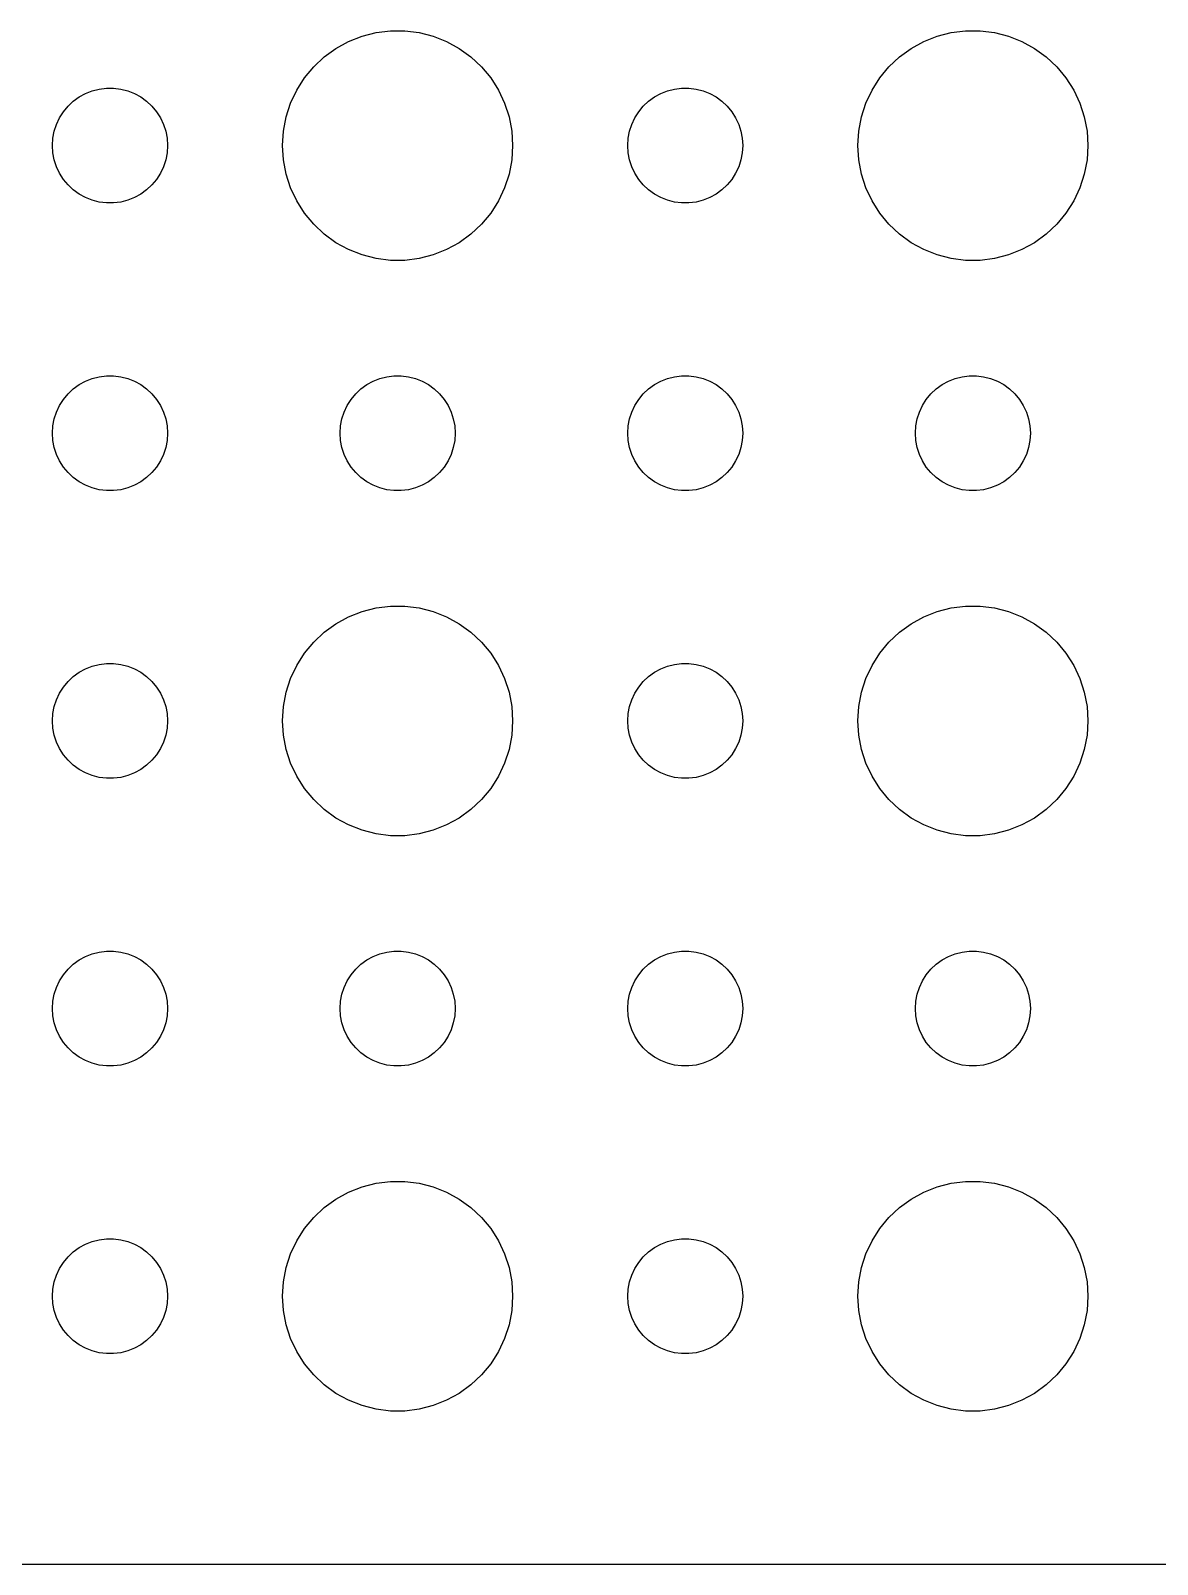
# Model space of a CAD drawing. Header units: metres. Extents: x -60 to 60, y -44 to 44.
# Drawn here: x -32.07 to -2.69, y -44.49 to -4.51 of the extents above; entities that cross this region are included whole.
import ezdxf

# ---------------------------------------------------------------- set-up
doc = ezdxf.new("R2010")
doc.units = ezdxf.units.M

msp = doc.modelspace()

# ---------------------------------------------------------------- linework, layer by layer
for p, q in [((-24.1075, -4.96701), (-23.7773, -4.78551)), ((-23.7773, -4.78551), (-23.427, -4.64682)), ((-23.427, -4.64682), (-23.0621, -4.55313)), ((-23.0621, -4.55313), (-22.6884, -4.50591)), ((-22.6884, -4.50591), (-22.3116, -4.50591)), ((-22.3116, -4.50591), (-21.9379, -4.55313)), ((-21.9379, -4.55313), (-21.5729, -4.64682)), ((-21.5729, -4.64682), (-21.2227, -4.78551)), ((-21.2227, -4.78551), (-20.8925, -4.96701)), ((-9.10747, -4.96701), (-8.77733, -4.78551)), ((-8.77733, -4.78551), (-8.42705, -4.64682)), ((-8.42705, -4.64682), (-8.06213, -4.55313)), ((-8.06213, -4.55313), (-7.68837, -4.50591)), ((-7.68837, -4.50591), (-7.31161, -4.50591)), ((-7.31161, -4.50591), (-6.93785, -4.55313)), ((-6.93785, -4.55313), (-6.57294, -4.64682)), ((-6.57294, -4.64682), (-6.22266, -4.78551)), ((-6.22266, -4.78551), (-5.89252, -4.96701)), ((-24.6869, -5.44635), (-24.4123, -5.18845)), ((-24.4123, -5.18845), (-24.1075, -4.96701)), ((-20.8925, -4.96701), (-20.5877, -5.18845)), ((-20.5877, -5.18845), (-20.3131, -5.44635)), ((-9.6869, -5.44635), (-9.41226, -5.18845)), ((-9.41226, -5.18845), (-9.10747, -4.96701)), ((-5.89252, -4.96701), (-5.58772, -5.18845)), ((-5.58772, -5.18845), (-5.31308, -5.44635)), ((-24.927, -5.73663), (-24.6869, -5.44635)), ((-20.3131, -5.44635), (-20.0729, -5.73663)), ((-9.92705, -5.73663), (-9.6869, -5.44635)), ((-5.31308, -5.44635), (-5.07294, -5.73663)), ((-25.1289, -6.05473), (-24.927, -5.73663)), ((-20.0729, -5.73663), (-19.8711, -6.05473)), ((-10.1289, -6.05473), (-9.92705, -5.73663)), ((-5.07294, -5.73663), (-4.87108, -6.05473)), ((-31.0934, -6.47318), (-30.9561, -6.34422)), ((-30.9561, -6.34422), (-30.8037, -6.23351)), ((-30.8037, -6.23351), (-30.6387, -6.14275)), ((-30.6387, -6.14275), (-30.4635, -6.07341)), ((-30.4635, -6.07341), (-30.2811, -6.02657)), ((-30.2811, -6.02657), (-30.0942, -6.00294)), ((-30.0942, -6.00294), (-29.9058, -6.00294)), ((-29.9058, -6.00294), (-29.7189, -6.02657)), ((-29.7189, -6.02657), (-29.5365, -6.07341)), ((-29.5365, -6.07341), (-29.3613, -6.14275)), ((-29.3613, -6.14275), (-29.1963, -6.23351)), ((-29.1963, -6.23351), (-29.0439, -6.34422)), ((-29.0439, -6.34422), (-28.9065, -6.47318)), ((-25.4057, -6.75392), (-25.2893, -6.39561)), ((-25.2893, -6.39561), (-25.1289, -6.05473)), ((-19.8711, -6.05473), (-19.7107, -6.39561)), ((-19.7107, -6.39561), (-19.5942, -6.75392)), ((-16.0934, -6.47318), (-15.9561, -6.34422)), ((-15.9561, -6.34422), (-15.8037, -6.23351)), ((-15.8037, -6.23351), (-15.6387, -6.14275)), ((-15.6387, -6.14275), (-15.4635, -6.07341)), ((-15.4635, -6.07341), (-15.2811, -6.02657)), ((-15.2811, -6.02657), (-15.0942, -6.00294)), ((-15.0942, -6.00294), (-14.9058, -6.00294)), ((-14.9058, -6.00294), (-14.7189, -6.02657)), ((-14.7189, -6.02657), (-14.5365, -6.07341)), ((-14.5365, -6.07341), (-14.3613, -6.14275)), ((-14.3613, -6.14275), (-14.1963, -6.23351)), ((-14.1963, -6.23351), (-14.0439, -6.34422)), ((-14.0439, -6.34422), (-13.9065, -6.47318)), ((-10.4057, -6.75392), (-10.2893, -6.39561)), ((-10.2893, -6.39561), (-10.1289, -6.05473)), ((-4.87108, -6.05473), (-4.71066, -6.39561)), ((-4.71066, -6.39561), (-4.59424, -6.75392)), ((-31.3947, -6.9478), (-31.3145, -6.77736)), ((-31.3145, -6.77736), (-31.2135, -6.61832)), ((-31.2135, -6.61832), (-31.0934, -6.47318)), ((-28.9065, -6.47318), (-28.7865, -6.61832)), ((-28.7865, -6.61832), (-28.6855, -6.77736)), ((-28.6855, -6.77736), (-28.6053, -6.9478)), ((-25.4763, -7.12399), (-25.4057, -6.75392)), ((-19.5942, -6.75392), (-19.5237, -7.12399)), ((-16.3947, -6.9478), (-16.3145, -6.77736)), ((-16.3145, -6.77736), (-16.2135, -6.61832)), ((-16.2135, -6.61832), (-16.0934, -6.47318)), ((-13.9065, -6.47318), (-13.7865, -6.61832)), ((-13.7865, -6.61832), (-13.6855, -6.77736)), ((-13.6855, -6.77736), (-13.6053, -6.9478)), ((-10.4763, -7.12399), (-10.4057, -6.75392)), ((-4.59424, -6.75392), (-4.52365, -7.12399)), ((-31.4882, -7.312), (-31.4529, -7.12695)), ((-31.4529, -7.12695), (-31.3947, -6.9478)), ((-28.6053, -6.9478), (-28.5471, -7.12695)), ((-28.5471, -7.12695), (-28.5118, -7.312)), ((-25.5, -7.5), (-25.4763, -7.12399)), ((-19.5237, -7.12399), (-19.5, -7.5)), ((-16.4882, -7.312), (-16.4529, -7.12695)), ((-16.4529, -7.12695), (-16.3947, -6.9478)), ((-13.6053, -6.9478), (-13.5471, -7.12695)), ((-13.5471, -7.12695), (-13.5118, -7.312)), ((-10.5, -7.5), (-10.4763, -7.12399)), ((-4.52365, -7.12399), (-4.5, -7.5)), ((-31.5, -7.5), (-31.4882, -7.312)), ((-31.4882, -7.68799), (-31.5, -7.5)), ((-28.5118, -7.312), (-28.5, -7.5)), ((-28.5, -7.5), (-28.5118, -7.68799)), ((-25.4763, -7.87599), (-25.5, -7.5)), ((-19.5, -7.5), (-19.5237, -7.87599)), ((-16.5, -7.5), (-16.4882, -7.312)), ((-16.4882, -7.68799), (-16.5, -7.5)), ((-13.5118, -7.312), (-13.5, -7.5)), ((-13.5, -7.5), (-13.5118, -7.68799)), ((-10.4763, -7.87599), (-10.5, -7.5)), ((-4.5, -7.5), (-4.52365, -7.87599)), ((-31.4529, -7.87303), (-31.4882, -7.68799)), ((-31.3947, -8.05219), (-31.4529, -7.87303)), ((-28.5471, -7.87303), (-28.6053, -8.05219)), ((-28.5118, -7.68799), (-28.5471, -7.87303)), ((-25.4057, -8.24606), (-25.4763, -7.87599)), ((-19.5237, -7.87599), (-19.5942, -8.24606)), ((-16.4529, -7.87303), (-16.4882, -7.68799)), ((-16.3947, -8.05219), (-16.4529, -7.87303)), ((-13.5471, -7.87303), (-13.6053, -8.05219)), ((-13.5118, -7.68799), (-13.5471, -7.87303)), ((-10.4057, -8.24606), (-10.4763, -7.87599)), ((-4.52365, -7.87599), (-4.59424, -8.24606)), ((-31.3145, -8.22263), (-31.3947, -8.05219)), ((-31.2135, -8.38167), (-31.3145, -8.22263)), ((-31.0934, -8.52681), (-31.2135, -8.38167)), ((-28.7865, -8.38167), (-28.9065, -8.52681)), ((-28.6855, -8.22263), (-28.7865, -8.38167)), ((-28.6053, -8.05219), (-28.6855, -8.22263)), ((-25.2893, -8.60437), (-25.4057, -8.24606)), ((-19.5942, -8.24606), (-19.7107, -8.60437)), ((-16.3145, -8.22263), (-16.3947, -8.05219)), ((-16.2135, -8.38167), (-16.3145, -8.22263)), ((-16.0934, -8.52681), (-16.2135, -8.38167)), ((-13.7865, -8.38167), (-13.9065, -8.52681)), ((-13.6855, -8.22263), (-13.7865, -8.38167)), ((-13.6053, -8.05219), (-13.6855, -8.22263)), ((-10.2893, -8.60437), (-10.4057, -8.24606)), ((-4.59424, -8.24606), (-4.71066, -8.60437)), ((-30.9561, -8.65576), (-31.0934, -8.52681)), ((-30.8037, -8.76648), (-30.9561, -8.65576)), ((-30.6387, -8.85724), (-30.8037, -8.76648)), ((-29.1963, -8.76648), (-29.3613, -8.85724)), ((-29.0439, -8.65576), (-29.1963, -8.76648)), ((-28.9065, -8.52681), (-29.0439, -8.65576)), ((-25.1289, -8.94525), (-25.2893, -8.60437)), ((-19.7107, -8.60437), (-19.8711, -8.94525)), ((-15.9561, -8.65576), (-16.0934, -8.52681)), ((-15.8037, -8.76648), (-15.9561, -8.65576)), ((-15.6387, -8.85724), (-15.8037, -8.76648)), ((-14.1963, -8.76648), (-14.3613, -8.85724)), ((-14.0439, -8.65576), (-14.1963, -8.76648)), ((-13.9065, -8.52681), (-14.0439, -8.65576)), ((-10.1289, -8.94525), (-10.2893, -8.60437)), ((-4.71066, -8.60437), (-4.87108, -8.94525)), ((-30.4635, -8.92657), (-30.6387, -8.85724)), ((-30.2811, -8.97342), (-30.4635, -8.92657)), ((-30.0942, -8.99704), (-30.2811, -8.97342)), ((-29.9058, -8.99704), (-30.0942, -8.99704)), ((-29.7189, -8.97342), (-29.9058, -8.99704)), ((-29.5365, -8.92657), (-29.7189, -8.97342)), ((-29.3613, -8.85724), (-29.5365, -8.92657)), ((-24.927, -9.26335), (-25.1289, -8.94525)), ((-19.8711, -8.94525), (-20.0729, -9.26335)), ((-15.4635, -8.92657), (-15.6387, -8.85724)), ((-15.2811, -8.97342), (-15.4635, -8.92657)), ((-15.0942, -8.99704), (-15.2811, -8.97342)), ((-14.9058, -8.99704), (-15.0942, -8.99704)), ((-14.7189, -8.97342), (-14.9058, -8.99704)), ((-14.5365, -8.92657), (-14.7189, -8.97342)), ((-14.3613, -8.85724), (-14.5365, -8.92657)), ((-9.92705, -9.26335), (-10.1289, -8.94525)), ((-4.87108, -8.94525), (-5.07294, -9.26335)), ((-24.6869, -9.55363), (-24.927, -9.26335)), ((-24.4123, -9.81154), (-24.6869, -9.55363)), ((-20.3131, -9.55363), (-20.5877, -9.81154)), ((-20.0729, -9.26335), (-20.3131, -9.55363)), ((-9.6869, -9.55363), (-9.92705, -9.26335)), ((-9.41226, -9.81154), (-9.6869, -9.55363)), ((-5.31308, -9.55363), (-5.58772, -9.81154)), ((-5.07294, -9.26335), (-5.31308, -9.55363)), ((-24.1075, -10.033), (-24.4123, -9.81154)), ((-20.5877, -9.81154), (-20.8925, -10.033)), ((-9.10747, -10.033), (-9.41226, -9.81154)), ((-5.58772, -9.81154), (-5.89252, -10.033)), ((-23.7773, -10.2145), (-24.1075, -10.033)), ((-23.427, -10.3532), (-23.7773, -10.2145)), ((-23.0621, -10.4469), (-23.427, -10.3532)), ((-21.5729, -10.3532), (-21.9379, -10.4469)), ((-21.2227, -10.2145), (-21.5729, -10.3532)), ((-20.8925, -10.033), (-21.2227, -10.2145)), ((-8.77733, -10.2145), (-9.10747, -10.033)), ((-8.42705, -10.3532), (-8.77733, -10.2145)), ((-8.06213, -10.4469), (-8.42705, -10.3532)), ((-6.57294, -10.3532), (-6.93785, -10.4469)), ((-6.22266, -10.2145), (-6.57294, -10.3532)), ((-5.89252, -10.033), (-6.22266, -10.2145)), ((-22.6884, -10.4941), (-23.0621, -10.4469)), ((-22.3116, -10.4941), (-22.6884, -10.4941)), ((-21.9379, -10.4469), (-22.3116, -10.4941)), ((-7.68837, -10.4941), (-8.06213, -10.4469)), ((-7.31161, -10.4941), (-7.68837, -10.4941)), ((-6.93785, -10.4469), (-7.31161, -10.4941)), ((-30.6387, -13.6427), (-30.4635, -13.5734)), ((-30.4635, -13.5734), (-30.2811, -13.5266)), ((-30.2811, -13.5266), (-30.0942, -13.5029)), ((-30.0942, -13.5029), (-29.9058, -13.5029)), ((-29.9058, -13.5029), (-29.7189, -13.5266)), ((-29.7189, -13.5266), (-29.5365, -13.5734)), ((-29.5365, -13.5734), (-29.3613, -13.6427)), ((-23.1387, -13.6427), (-22.9635, -13.5734)), ((-22.9635, -13.5734), (-22.7811, -13.5266)), ((-22.7811, -13.5266), (-22.5942, -13.5029)), ((-22.5942, -13.5029), (-22.4058, -13.5029)), ((-22.4058, -13.5029), (-22.2189, -13.5266)), ((-22.2189, -13.5266), (-22.0365, -13.5734)), ((-22.0365, -13.5734), (-21.8613, -13.6427)), ((-15.6387, -13.6427), (-15.4635, -13.5734)), ((-15.4635, -13.5734), (-15.2811, -13.5266)), ((-15.2811, -13.5266), (-15.0942, -13.5029)), ((-15.0942, -13.5029), (-14.9058, -13.5029)), ((-14.9058, -13.5029), (-14.7189, -13.5266)), ((-14.7189, -13.5266), (-14.5365, -13.5734)), ((-14.5365, -13.5734), (-14.3613, -13.6427)), ((-8.13866, -13.6427), (-7.96352, -13.5734)), ((-7.96352, -13.5734), (-7.78107, -13.5266)), ((-7.78107, -13.5266), (-7.59418, -13.5029)), ((-7.59418, -13.5029), (-7.40581, -13.5029)), ((-7.40581, -13.5029), (-7.21892, -13.5266)), ((-7.21892, -13.5266), (-7.03647, -13.5734)), ((-7.03647, -13.5734), (-6.86133, -13.6427)), ((-31.2135, -14.1183), (-31.0934, -13.9732)), ((-31.0934, -13.9732), (-30.9561, -13.8442)), ((-30.9561, -13.8442), (-30.8037, -13.7335)), ((-30.8037, -13.7335), (-30.6387, -13.6427)), ((-29.3613, -13.6427), (-29.1963, -13.7335)), ((-29.1963, -13.7335), (-29.0439, -13.8442)), ((-29.0439, -13.8442), (-28.9065, -13.9732)), ((-28.9065, -13.9732), (-28.7865, -14.1183)), ((-23.7135, -14.1183), (-23.5934, -13.9732)), ((-23.5934, -13.9732), (-23.4561, -13.8442)), ((-23.4561, -13.8442), (-23.3037, -13.7335)), ((-23.3037, -13.7335), (-23.1387, -13.6427)), ((-21.8613, -13.6427), (-21.6963, -13.7335)), ((-21.6963, -13.7335), (-21.5439, -13.8442)), ((-21.5439, -13.8442), (-21.4065, -13.9732)), ((-21.4065, -13.9732), (-21.2865, -14.1183)), ((-16.2135, -14.1183), (-16.0934, -13.9732)), ((-16.0934, -13.9732), (-15.9561, -13.8442)), ((-15.9561, -13.8442), (-15.8037, -13.7335)), ((-15.8037, -13.7335), (-15.6387, -13.6427)), ((-14.3613, -13.6427), (-14.1963, -13.7335)), ((-14.1963, -13.7335), (-14.0439, -13.8442)), ((-14.0439, -13.8442), (-13.9065, -13.9732)), ((-13.9065, -13.9732), (-13.7865, -14.1183)), ((-8.71352, -14.1183), (-8.59344, -13.9732)), ((-8.59344, -13.9732), (-8.45613, -13.8442)), ((-8.45613, -13.8442), (-8.30373, -13.7335)), ((-8.30373, -13.7335), (-8.13866, -13.6427)), ((-6.86133, -13.6427), (-6.69626, -13.7335)), ((-6.69626, -13.7335), (-6.54385, -13.8442)), ((-6.54385, -13.8442), (-6.40654, -13.9732)), ((-6.40654, -13.9732), (-6.28647, -14.1183)), ((-31.3947, -14.4478), (-31.3145, -14.2774)), ((-31.3145, -14.2774), (-31.2135, -14.1183)), ((-28.7865, -14.1183), (-28.6855, -14.2774)), ((-28.6855, -14.2774), (-28.6053, -14.4478)), ((-23.8947, -14.4478), (-23.8145, -14.2774)), ((-23.8145, -14.2774), (-23.7135, -14.1183)), ((-21.2865, -14.1183), (-21.1855, -14.2774)), ((-21.1855, -14.2774), (-21.1053, -14.4478)), ((-16.3947, -14.4478), (-16.3145, -14.2774)), ((-16.3145, -14.2774), (-16.2135, -14.1183)), ((-13.7865, -14.1183), (-13.6855, -14.2774)), ((-13.6855, -14.2774), (-13.6053, -14.4478)), ((-8.89465, -14.4478), (-8.81445, -14.2774)), ((-8.81445, -14.2774), (-8.71352, -14.1183)), ((-6.28647, -14.1183), (-6.18553, -14.2774)), ((-6.18553, -14.2774), (-6.10533, -14.4478)), ((-31.4882, -14.812), (-31.4529, -14.627)), ((-31.4529, -14.627), (-31.3947, -14.4478)), ((-28.6053, -14.4478), (-28.5471, -14.627)), ((-28.5471, -14.627), (-28.5118, -14.812)), ((-23.9882, -14.812), (-23.9529, -14.627)), ((-23.9529, -14.627), (-23.8947, -14.4478)), ((-21.1053, -14.4478), (-21.0471, -14.627)), ((-21.0471, -14.627), (-21.0118, -14.812)), ((-16.4882, -14.812), (-16.4529, -14.627)), ((-16.4529, -14.627), (-16.3947, -14.4478)), ((-13.6053, -14.4478), (-13.5471, -14.627)), ((-13.5471, -14.627), (-13.5118, -14.812)), ((-8.98816, -14.812), (-8.95287, -14.627)), ((-8.95287, -14.627), (-8.89465, -14.4478)), ((-6.10533, -14.4478), (-6.04712, -14.627)), ((-6.04712, -14.627), (-6.01183, -14.812)), ((-31.5, -15), (-31.4882, -14.812)), ((-31.4882, -15.188), (-31.5, -15)), ((-31.4529, -15.373), (-31.4882, -15.188)), ((-28.5118, -15.188), (-28.5471, -15.373)), ((-28.5118, -14.812), (-28.5, -15)), ((-28.5, -15), (-28.5118, -15.188)), ((-24, -15), (-23.9882, -14.812)), ((-23.9882, -15.188), (-24, -15)), ((-23.9529, -15.373), (-23.9882, -15.188)), ((-21.0118, -15.188), (-21.0471, -15.373)), ((-21.0118, -14.812), (-21, -15)), ((-21, -15), (-21.0118, -15.188)), ((-16.5, -15), (-16.4882, -14.812)), ((-16.4882, -15.188), (-16.5, -15)), ((-16.4529, -15.373), (-16.4882, -15.188)), ((-13.5118, -15.188), (-13.5471, -15.373)), ((-13.5118, -14.812), (-13.5, -15)), ((-13.5, -15), (-13.5118, -15.188)), ((-9, -15), (-8.98816, -14.812)), ((-8.98816, -15.188), (-9, -15)), ((-8.95287, -15.373), (-8.98816, -15.188)), ((-6.01183, -15.188), (-6.04712, -15.373)), ((-6.01183, -14.812), (-6, -15)), ((-6, -15), (-6.01183, -15.188)), ((-31.3947, -15.5522), (-31.4529, -15.373)), ((-31.3145, -15.7226), (-31.3947, -15.5522)), ((-28.6053, -15.5522), (-28.6855, -15.7226)), ((-28.5471, -15.373), (-28.6053, -15.5522)), ((-23.8947, -15.5522), (-23.9529, -15.373)), ((-23.8145, -15.7226), (-23.8947, -15.5522)), ((-21.1053, -15.5522), (-21.1855, -15.7226)), ((-21.0471, -15.373), (-21.1053, -15.5522)), ((-16.3947, -15.5522), (-16.4529, -15.373)), ((-16.3145, -15.7226), (-16.3947, -15.5522)), ((-13.6053, -15.5522), (-13.6855, -15.7226)), ((-13.5471, -15.373), (-13.6053, -15.5522)), ((-8.89465, -15.5522), (-8.95287, -15.373)), ((-8.81445, -15.7226), (-8.89465, -15.5522)), ((-6.10533, -15.5522), (-6.18553, -15.7226)), ((-6.04712, -15.373), (-6.10533, -15.5522)), ((-31.2135, -15.8817), (-31.3145, -15.7226)), ((-31.0934, -16.0268), (-31.2135, -15.8817)), ((-28.7865, -15.8817), (-28.9065, -16.0268)), ((-28.6855, -15.7226), (-28.7865, -15.8817)), ((-23.7135, -15.8817), (-23.8145, -15.7226)), ((-23.5934, -16.0268), (-23.7135, -15.8817)), ((-21.2865, -15.8817), (-21.4065, -16.0268)), ((-21.1855, -15.7226), (-21.2865, -15.8817)), ((-16.2135, -15.8817), (-16.3145, -15.7226)), ((-16.0934, -16.0268), (-16.2135, -15.8817)), ((-13.7865, -15.8817), (-13.9065, -16.0268)), ((-13.6855, -15.7226), (-13.7865, -15.8817)), ((-8.71352, -15.8817), (-8.81445, -15.7226)), ((-8.59344, -16.0268), (-8.71352, -15.8817)), ((-6.28647, -15.8817), (-6.40654, -16.0268)), ((-6.18553, -15.7226), (-6.28647, -15.8817)), ((-30.9561, -16.1558), (-31.0934, -16.0268)), ((-30.8037, -16.2665), (-30.9561, -16.1558)), ((-30.6387, -16.3572), (-30.8037, -16.2665)), ((-30.4635, -16.4266), (-30.6387, -16.3572)), ((-29.3613, -16.3572), (-29.5365, -16.4266)), ((-29.1963, -16.2665), (-29.3613, -16.3572)), ((-29.0439, -16.1558), (-29.1963, -16.2665)), ((-28.9065, -16.0268), (-29.0439, -16.1558)), ((-23.4561, -16.1558), (-23.5934, -16.0268)), ((-23.3037, -16.2665), (-23.4561, -16.1558)), ((-23.1387, -16.3572), (-23.3037, -16.2665)), ((-22.9635, -16.4266), (-23.1387, -16.3572)), ((-21.8613, -16.3572), (-22.0365, -16.4266)), ((-21.6963, -16.2665), (-21.8613, -16.3572)), ((-21.5439, -16.1558), (-21.6963, -16.2665)), ((-21.4065, -16.0268), (-21.5439, -16.1558)), ((-15.9561, -16.1558), (-16.0934, -16.0268)), ((-15.8037, -16.2665), (-15.9561, -16.1558)), ((-15.6387, -16.3572), (-15.8037, -16.2665)), ((-15.4635, -16.4266), (-15.6387, -16.3572)), ((-14.3613, -16.3572), (-14.5365, -16.4266)), ((-14.1963, -16.2665), (-14.3613, -16.3572)), ((-14.0439, -16.1558), (-14.1963, -16.2665)), ((-13.9065, -16.0268), (-14.0439, -16.1558)), ((-8.45613, -16.1558), (-8.59344, -16.0268)), ((-8.30373, -16.2665), (-8.45613, -16.1558)), ((-8.13866, -16.3572), (-8.30373, -16.2665)), ((-7.96352, -16.4266), (-8.13866, -16.3572)), ((-6.86133, -16.3572), (-7.03647, -16.4266)), ((-6.69626, -16.2665), (-6.86133, -16.3572)), ((-6.54385, -16.1558), (-6.69626, -16.2665)), ((-6.40654, -16.0268), (-6.54385, -16.1558)), ((-30.2811, -16.4734), (-30.4635, -16.4266)), ((-30.0942, -16.497), (-30.2811, -16.4734)), ((-29.9058, -16.497), (-30.0942, -16.497)), ((-29.7189, -16.4734), (-29.9058, -16.497)), ((-29.5365, -16.4266), (-29.7189, -16.4734)), ((-22.7811, -16.4734), (-22.9635, -16.4266)), ((-22.5942, -16.497), (-22.7811, -16.4734)), ((-22.4058, -16.497), (-22.5942, -16.497)), ((-22.2189, -16.4734), (-22.4058, -16.497)), ((-22.0365, -16.4266), (-22.2189, -16.4734)), ((-15.2811, -16.4734), (-15.4635, -16.4266)), ((-15.0942, -16.497), (-15.2811, -16.4734)), ((-14.9058, -16.497), (-15.0942, -16.497)), ((-14.7189, -16.4734), (-14.9058, -16.497)), ((-14.5365, -16.4266), (-14.7189, -16.4734)), ((-7.78107, -16.4734), (-7.96352, -16.4266)), ((-7.59418, -16.497), (-7.78107, -16.4734)), ((-7.40581, -16.497), (-7.59418, -16.497)), ((-7.21892, -16.4734), (-7.40581, -16.497)), ((-7.03647, -16.4266), (-7.21892, -16.4734)), ((-23.427, -19.6468), (-23.0621, -19.5531)), ((-23.0621, -19.5531), (-22.6884, -19.5059)), ((-22.6884, -19.5059), (-22.3116, -19.5059)), ((-22.3116, -19.5059), (-21.9379, -19.5531)), ((-21.9379, -19.5531), (-21.5729, -19.6468)), ((-8.42705, -19.6468), (-8.06213, -19.5531)), ((-8.06213, -19.5531), (-7.68837, -19.5059)), ((-7.68837, -19.5059), (-7.31161, -19.5059)), ((-7.31161, -19.5059), (-6.93785, -19.5531)), ((-6.93785, -19.5531), (-6.57294, -19.6468)), ((-24.4123, -20.1884), (-24.1075, -19.967)), ((-24.1075, -19.967), (-23.7773, -19.7855)), ((-23.7773, -19.7855), (-23.427, -19.6468)), ((-21.5729, -19.6468), (-21.2227, -19.7855)), ((-21.2227, -19.7855), (-20.8925, -19.967)), ((-20.8925, -19.967), (-20.5877, -20.1884)), ((-9.41226, -20.1884), (-9.10747, -19.967)), ((-9.10747, -19.967), (-8.77733, -19.7855)), ((-8.77733, -19.7855), (-8.42705, -19.6468)), ((-6.57294, -19.6468), (-6.22266, -19.7855)), ((-6.22266, -19.7855), (-5.89252, -19.967)), ((-5.89252, -19.967), (-5.58772, -20.1884)), ((-24.6869, -20.4464), (-24.4123, -20.1884)), ((-20.5877, -20.1884), (-20.3131, -20.4464)), ((-9.6869, -20.4464), (-9.41226, -20.1884)), ((-5.58772, -20.1884), (-5.31308, -20.4464)), ((-25.1289, -21.0547), (-24.927, -20.7366)), ((-24.927, -20.7366), (-24.6869, -20.4464)), ((-20.3131, -20.4464), (-20.0729, -20.7366)), ((-20.0729, -20.7366), (-19.8711, -21.0547)), ((-10.1289, -21.0547), (-9.92705, -20.7366)), ((-9.92705, -20.7366), (-9.6869, -20.4464)), ((-5.31308, -20.4464), (-5.07294, -20.7366)), ((-5.07294, -20.7366), (-4.87108, -21.0547)), ((-30.8037, -21.2335), (-30.6387, -21.1427)), ((-30.6387, -21.1427), (-30.4635, -21.0734)), ((-30.4635, -21.0734), (-30.2811, -21.0266)), ((-30.2811, -21.0266), (-30.0942, -21.003)), ((-30.0942, -21.003), (-29.9058, -21.003)), ((-29.9058, -21.003), (-29.7189, -21.0266)), ((-29.7189, -21.0266), (-29.5365, -21.0734)), ((-29.5365, -21.0734), (-29.3613, -21.1427)), ((-29.3613, -21.1427), (-29.1963, -21.2335)), ((-25.2893, -21.3956), (-25.1289, -21.0547)), ((-19.8711, -21.0547), (-19.7107, -21.3956)), ((-15.8037, -21.2335), (-15.6387, -21.1427)), ((-15.6387, -21.1427), (-15.4635, -21.0734)), ((-15.4635, -21.0734), (-15.2811, -21.0266)), ((-15.2811, -21.0266), (-15.0942, -21.003)), ((-15.0942, -21.003), (-14.9058, -21.003)), ((-14.9058, -21.003), (-14.7189, -21.0266)), ((-14.7189, -21.0266), (-14.5365, -21.0734)), ((-14.5365, -21.0734), (-14.3613, -21.1427)), ((-14.3613, -21.1427), (-14.1963, -21.2335)), ((-10.2893, -21.3956), (-10.1289, -21.0547)), ((-4.87108, -21.0547), (-4.71066, -21.3956)), ((-31.2135, -21.6183), (-31.0934, -21.4732)), ((-31.0934, -21.4732), (-30.9561, -21.3442)), ((-30.9561, -21.3442), (-30.8037, -21.2335)), ((-29.1963, -21.2335), (-29.0439, -21.3442)), ((-29.0439, -21.3442), (-28.9065, -21.4732)), ((-28.9065, -21.4732), (-28.7865, -21.6183)), ((-25.4057, -21.7539), (-25.2893, -21.3956)), ((-19.7107, -21.3956), (-19.5942, -21.7539)), ((-16.2135, -21.6183), (-16.0934, -21.4732)), ((-16.0934, -21.4732), (-15.9561, -21.3442)), ((-15.9561, -21.3442), (-15.8037, -21.2335)), ((-14.1963, -21.2335), (-14.0439, -21.3442)), ((-14.0439, -21.3442), (-13.9065, -21.4732)), ((-13.9065, -21.4732), (-13.7865, -21.6183)), ((-10.4057, -21.7539), (-10.2893, -21.3956)), ((-4.71066, -21.3956), (-4.59424, -21.7539)), ((-31.4529, -22.127), (-31.3947, -21.9478)), ((-31.3947, -21.9478), (-31.3145, -21.7774)), ((-31.3145, -21.7774), (-31.2135, -21.6183)), ((-28.7865, -21.6183), (-28.6855, -21.7774)), ((-28.6855, -21.7774), (-28.6053, -21.9478)), ((-28.6053, -21.9478), (-28.5471, -22.127)), ((-25.4763, -22.124), (-25.4057, -21.7539)), ((-19.5942, -21.7539), (-19.5237, -22.124)), ((-16.4529, -22.127), (-16.3947, -21.9478)), ((-16.3947, -21.9478), (-16.3145, -21.7774)), ((-16.3145, -21.7774), (-16.2135, -21.6183)), ((-13.7865, -21.6183), (-13.6855, -21.7774)), ((-13.6855, -21.7774), (-13.6053, -21.9478)), ((-13.6053, -21.9478), (-13.5471, -22.127)), ((-10.4763, -22.124), (-10.4057, -21.7539)), ((-4.59424, -21.7539), (-4.52365, -22.124)), ((-31.5, -22.5), (-31.4882, -22.312)), ((-31.4882, -22.312), (-31.4529, -22.127)), ((-28.5471, -22.127), (-28.5118, -22.312)), ((-28.5118, -22.312), (-28.5, -22.5)), ((-25.5, -22.5), (-25.4763, -22.124)), ((-19.5237, -22.124), (-19.5, -22.5)), ((-16.5, -22.5), (-16.4882, -22.312)), ((-16.4882, -22.312), (-16.4529, -22.127)), ((-13.5471, -22.127), (-13.5118, -22.312)), ((-13.5118, -22.312), (-13.5, -22.5)), ((-10.5, -22.5), (-10.4763, -22.124)), ((-4.52365, -22.124), (-4.5, -22.5)), ((-31.4882, -22.688), (-31.5, -22.5)), ((-31.4529, -22.873), (-31.4882, -22.688)), ((-28.5118, -22.688), (-28.5471, -22.873)), ((-28.5, -22.5), (-28.5118, -22.688)), ((-25.4763, -22.876), (-25.5, -22.5)), ((-19.5, -22.5), (-19.5237, -22.876)), ((-16.4882, -22.688), (-16.5, -22.5)), ((-16.4529, -22.873), (-16.4882, -22.688)), ((-13.5118, -22.688), (-13.5471, -22.873)), ((-13.5, -22.5), (-13.5118, -22.688)), ((-10.4763, -22.876), (-10.5, -22.5)), ((-4.5, -22.5), (-4.52365, -22.876)), ((-31.3947, -23.0522), (-31.4529, -22.873)), ((-31.3145, -23.2226), (-31.3947, -23.0522)), ((-28.6053, -23.0522), (-28.6855, -23.2226)), ((-28.5471, -22.873), (-28.6053, -23.0522)), ((-25.4057, -23.2461), (-25.4763, -22.876)), ((-19.5237, -22.876), (-19.5942, -23.2461)), ((-16.3947, -23.0522), (-16.4529, -22.873)), ((-16.3145, -23.2226), (-16.3947, -23.0522)), ((-13.6053, -23.0522), (-13.6855, -23.2226)), ((-13.5471, -22.873), (-13.6053, -23.0522)), ((-10.4057, -23.2461), (-10.4763, -22.876)), ((-4.52365, -22.876), (-4.59424, -23.2461)), ((-31.2135, -23.3817), (-31.3145, -23.2226)), ((-31.0934, -23.5268), (-31.2135, -23.3817)), ((-30.9561, -23.6558), (-31.0934, -23.5268)), ((-28.9065, -23.5268), (-29.0439, -23.6558)), ((-28.7865, -23.3817), (-28.9065, -23.5268)), ((-28.6855, -23.2226), (-28.7865, -23.3817)), ((-25.2893, -23.6044), (-25.4057, -23.2461)), ((-19.5942, -23.2461), (-19.7107, -23.6044)), ((-16.2135, -23.3817), (-16.3145, -23.2226)), ((-16.0934, -23.5268), (-16.2135, -23.3817)), ((-15.9561, -23.6558), (-16.0934, -23.5268)), ((-13.9065, -23.5268), (-14.0439, -23.6558)), ((-13.7865, -23.3817), (-13.9065, -23.5268)), ((-13.6855, -23.2226), (-13.7865, -23.3817)), ((-10.2893, -23.6044), (-10.4057, -23.2461)), ((-4.59424, -23.2461), (-4.71066, -23.6044)), ((-30.8037, -23.7665), (-30.9561, -23.6558)), ((-30.6387, -23.8572), (-30.8037, -23.7665)), ((-30.4635, -23.9266), (-30.6387, -23.8572)), ((-30.2811, -23.9734), (-30.4635, -23.9266)), ((-30.0942, -23.997), (-30.2811, -23.9734)), ((-29.7189, -23.9734), (-29.9058, -23.997)), ((-29.5365, -23.9266), (-29.7189, -23.9734)), ((-29.3613, -23.8572), (-29.5365, -23.9266)), ((-29.1963, -23.7665), (-29.3613, -23.8572)), ((-29.0439, -23.6558), (-29.1963, -23.7665)), ((-25.1289, -23.9453), (-25.2893, -23.6044)), ((-24.927, -24.2634), (-25.1289, -23.9453)), ((-19.8711, -23.9453), (-20.0729, -24.2634)), ((-19.7107, -23.6044), (-19.8711, -23.9453)), ((-15.8037, -23.7665), (-15.9561, -23.6558)), ((-15.6387, -23.8572), (-15.8037, -23.7665)), ((-15.4635, -23.9266), (-15.6387, -23.8572)), ((-15.2811, -23.9734), (-15.4635, -23.9266)), ((-15.0942, -23.997), (-15.2811, -23.9734)), ((-14.7189, -23.9734), (-14.9058, -23.997)), ((-14.5365, -23.9266), (-14.7189, -23.9734)), ((-14.3613, -23.8572), (-14.5365, -23.9266)), ((-14.1963, -23.7665), (-14.3613, -23.8572)), ((-14.0439, -23.6558), (-14.1963, -23.7665)), ((-10.1289, -23.9453), (-10.2893, -23.6044)), ((-9.92705, -24.2634), (-10.1289, -23.9453)), ((-4.87108, -23.9453), (-5.07294, -24.2634)), ((-4.71066, -23.6044), (-4.87108, -23.9453)), ((-29.9058, -23.997), (-30.0942, -23.997)), ((-24.6869, -24.5536), (-24.927, -24.2634)), ((-20.0729, -24.2634), (-20.3131, -24.5536)), ((-14.9058, -23.997), (-15.0942, -23.997)), ((-9.6869, -24.5536), (-9.92705, -24.2634)), ((-5.07294, -24.2634), (-5.31308, -24.5536)), ((-24.4123, -24.8115), (-24.6869, -24.5536)), ((-20.3131, -24.5536), (-20.5877, -24.8115)), ((-9.41226, -24.8115), (-9.6869, -24.5536)), ((-5.31308, -24.5536), (-5.58772, -24.8115)), ((-24.1075, -25.033), (-24.4123, -24.8115)), ((-23.7773, -25.2145), (-24.1075, -25.033)), ((-20.8925, -25.033), (-21.2227, -25.2145)), ((-20.5877, -24.8115), (-20.8925, -25.033)), ((-9.10747, -25.033), (-9.41226, -24.8115)), ((-8.77733, -25.2145), (-9.10747, -25.033)), ((-5.89252, -25.033), (-6.22266, -25.2145)), ((-5.58772, -24.8115), (-5.89252, -25.033)), ((-23.427, -25.3532), (-23.7773, -25.2145)), ((-23.0621, -25.4469), (-23.427, -25.3532)), ((-22.6884, -25.4941), (-23.0621, -25.4469)), ((-22.3116, -25.4941), (-22.6884, -25.4941)), ((-21.9379, -25.4469), (-22.3116, -25.4941)), ((-21.5729, -25.3532), (-21.9379, -25.4469)), ((-21.2227, -25.2145), (-21.5729, -25.3532)), ((-8.42705, -25.3532), (-8.77733, -25.2145)), ((-8.06213, -25.4469), (-8.42705, -25.3532)), ((-7.68837, -25.4941), (-8.06213, -25.4469)), ((-7.31161, -25.4941), (-7.68837, -25.4941)), ((-6.93785, -25.4469), (-7.31161, -25.4941)), ((-6.57294, -25.3532), (-6.93785, -25.4469)), ((-6.22266, -25.2145), (-6.57294, -25.3532)), ((-30.9561, -28.8442), (-30.8037, -28.7335)), ((-30.8037, -28.7335), (-30.6387, -28.6427)), ((-30.6387, -28.6427), (-30.4635, -28.5734)), ((-30.4635, -28.5734), (-30.2811, -28.5266)), ((-30.2811, -28.5266), (-30.0942, -28.503)), ((-30.0942, -28.503), (-29.9058, -28.503)), ((-29.9058, -28.503), (-29.7189, -28.5266)), ((-29.7189, -28.5266), (-29.5365, -28.5734)), ((-29.5365, -28.5734), (-29.3613, -28.6427)), ((-29.3613, -28.6427), (-29.1963, -28.7335)), ((-29.1963, -28.7335), (-29.0439, -28.8442)), ((-23.4561, -28.8442), (-23.3037, -28.7335)), ((-23.3037, -28.7335), (-23.1387, -28.6427)), ((-23.1387, -28.6427), (-22.9635, -28.5734)), ((-22.9635, -28.5734), (-22.7811, -28.5266)), ((-22.7811, -28.5266), (-22.5942, -28.503)), ((-22.5942, -28.503), (-22.4058, -28.503)), ((-22.4058, -28.503), (-22.2189, -28.5266)), ((-22.2189, -28.5266), (-22.0365, -28.5734)), ((-22.0365, -28.5734), (-21.8613, -28.6427)), ((-21.8613, -28.6427), (-21.6963, -28.7335)), ((-21.6963, -28.7335), (-21.5439, -28.8442)), ((-15.9561, -28.8442), (-15.8037, -28.7335)), ((-15.8037, -28.7335), (-15.6387, -28.6427)), ((-15.6387, -28.6427), (-15.4635, -28.5734)), ((-15.4635, -28.5734), (-15.2811, -28.5266)), ((-15.2811, -28.5266), (-15.0942, -28.503)), ((-15.0942, -28.503), (-14.9058, -28.503)), ((-14.9058, -28.503), (-14.7189, -28.5266)), ((-14.7189, -28.5266), (-14.5365, -28.5734)), ((-14.5365, -28.5734), (-14.3613, -28.6427)), ((-14.3613, -28.6427), (-14.1963, -28.7335)), ((-14.1963, -28.7335), (-14.0439, -28.8442)), ((-8.45613, -28.8442), (-8.30373, -28.7335)), ((-8.30373, -28.7335), (-8.13866, -28.6427)), ((-8.13866, -28.6427), (-7.96352, -28.5734)), ((-7.96352, -28.5734), (-7.78107, -28.5266)), ((-7.78107, -28.5266), (-7.59418, -28.503)), ((-7.59418, -28.503), (-7.40581, -28.503)), ((-7.40581, -28.503), (-7.21892, -28.5266)), ((-7.21892, -28.5266), (-7.03647, -28.5734)), ((-7.03647, -28.5734), (-6.86133, -28.6427)), ((-6.86133, -28.6427), (-6.69626, -28.7335)), ((-6.69626, -28.7335), (-6.54385, -28.8442)), ((-31.3145, -29.2774), (-31.2135, -29.1183)), ((-31.2135, -29.1183), (-31.0934, -28.9732)), ((-31.0934, -28.9732), (-30.9561, -28.8442)), ((-29.0439, -28.8442), (-28.9065, -28.9732)), ((-28.9065, -28.9732), (-28.7865, -29.1183)), ((-28.7865, -29.1183), (-28.6855, -29.2774)), ((-23.8145, -29.2774), (-23.7135, -29.1183)), ((-23.7135, -29.1183), (-23.5934, -28.9732)), ((-23.5934, -28.9732), (-23.4561, -28.8442)), ((-21.5439, -28.8442), (-21.4065, -28.9732)), ((-21.4065, -28.9732), (-21.2865, -29.1183)), ((-21.2865, -29.1183), (-21.1855, -29.2774)), ((-16.3145, -29.2774), (-16.2135, -29.1183)), ((-16.2135, -29.1183), (-16.0934, -28.9732)), ((-16.0934, -28.9732), (-15.9561, -28.8442)), ((-14.0439, -28.8442), (-13.9065, -28.9732)), ((-13.9065, -28.9732), (-13.7865, -29.1183)), ((-13.7865, -29.1183), (-13.6855, -29.2774)), ((-8.81445, -29.2774), (-8.71352, -29.1183)), ((-8.71352, -29.1183), (-8.59344, -28.9732)), ((-8.59344, -28.9732), (-8.45613, -28.8442)), ((-6.54385, -28.8442), (-6.40654, -28.9732)), ((-6.40654, -28.9732), (-6.28647, -29.1183)), ((-6.28647, -29.1183), (-6.18553, -29.2774)), ((-31.4529, -29.627), (-31.3947, -29.4478)), ((-31.3947, -29.4478), (-31.3145, -29.2774)), ((-28.6855, -29.2774), (-28.6053, -29.4478)), ((-28.6053, -29.4478), (-28.5471, -29.627)), ((-23.9529, -29.627), (-23.8947, -29.4478)), ((-23.8947, -29.4478), (-23.8145, -29.2774)), ((-21.1855, -29.2774), (-21.1053, -29.4478)), ((-21.1053, -29.4478), (-21.0471, -29.627)), ((-16.4529, -29.627), (-16.3947, -29.4478)), ((-16.3947, -29.4478), (-16.3145, -29.2774)), ((-13.6855, -29.2774), (-13.6053, -29.4478)), ((-13.6053, -29.4478), (-13.5471, -29.627)), ((-8.95287, -29.627), (-8.89465, -29.4478)), ((-8.89465, -29.4478), (-8.81445, -29.2774)), ((-6.18553, -29.2774), (-6.10533, -29.4478)), ((-6.10533, -29.4478), (-6.04712, -29.627)), ((-31.5, -30), (-31.4882, -29.812)), ((-31.4882, -29.812), (-31.4529, -29.627)), ((-28.5471, -29.627), (-28.5118, -29.812)), ((-28.5118, -29.812), (-28.5, -30)), ((-24, -30), (-23.9882, -29.812)), ((-23.9882, -29.812), (-23.9529, -29.627)), ((-21.0471, -29.627), (-21.0118, -29.812)), ((-21.0118, -29.812), (-21, -30)), ((-16.5, -30), (-16.4882, -29.812)), ((-16.4882, -29.812), (-16.4529, -29.627)), ((-13.5471, -29.627), (-13.5118, -29.812)), ((-13.5118, -29.812), (-13.5, -30)), ((-9, -30), (-8.98816, -29.812)), ((-8.98816, -29.812), (-8.95287, -29.627)), ((-6.04712, -29.627), (-6.01183, -29.812)), ((-6.01183, -29.812), (-6, -30)), ((-31.4882, -30.188), (-31.5, -30)), ((-31.4529, -30.373), (-31.4882, -30.188)), ((-31.3947, -30.5522), (-31.4529, -30.373)), ((-28.5471, -30.373), (-28.6053, -30.5522)), ((-28.5118, -30.188), (-28.5471, -30.373)), ((-28.5, -30), (-28.5118, -30.188)), ((-23.9882, -30.188), (-24, -30)), ((-23.9529, -30.373), (-23.9882, -30.188)), ((-23.8947, -30.5522), (-23.9529, -30.373)), ((-21.0471, -30.373), (-21.1053, -30.5522)), ((-21.0118, -30.188), (-21.0471, -30.373)), ((-21, -30), (-21.0118, -30.188)), ((-16.4882, -30.188), (-16.5, -30)), ((-16.4529, -30.373), (-16.4882, -30.188)), ((-16.3947, -30.5522), (-16.4529, -30.373)), ((-13.5471, -30.373), (-13.6053, -30.5522)), ((-13.5118, -30.188), (-13.5471, -30.373)), ((-13.5, -30), (-13.5118, -30.188)), ((-8.98816, -30.188), (-9, -30)), ((-8.95287, -30.373), (-8.98816, -30.188)), ((-8.89465, -30.5522), (-8.95287, -30.373)), ((-6.04712, -30.373), (-6.10533, -30.5522)), ((-6.01183, -30.188), (-6.04712, -30.373)), ((-6, -30), (-6.01183, -30.188)), ((-31.3145, -30.7226), (-31.3947, -30.5522)), ((-31.2135, -30.8817), (-31.3145, -30.7226)), ((-28.6855, -30.7226), (-28.7865, -30.8817)), ((-28.6053, -30.5522), (-28.6855, -30.7226)), ((-23.8145, -30.7226), (-23.8947, -30.5522)), ((-23.7135, -30.8817), (-23.8145, -30.7226)), ((-21.1855, -30.7226), (-21.2865, -30.8817)), ((-21.1053, -30.5522), (-21.1855, -30.7226)), ((-16.3145, -30.7226), (-16.3947, -30.5522)), ((-16.2135, -30.8817), (-16.3145, -30.7226)), ((-13.6855, -30.7226), (-13.7865, -30.8817)), ((-13.6053, -30.5522), (-13.6855, -30.7226)), ((-8.81445, -30.7226), (-8.89465, -30.5522)), ((-8.71352, -30.8817), (-8.81445, -30.7226)), ((-6.18553, -30.7226), (-6.28647, -30.8817)), ((-6.10533, -30.5522), (-6.18553, -30.7226)), ((-31.0934, -31.0268), (-31.2135, -30.8817)), ((-30.9561, -31.1558), (-31.0934, -31.0268)), ((-30.8037, -31.2665), (-30.9561, -31.1558)), ((-29.0439, -31.1558), (-29.1963, -31.2665)), ((-28.9065, -31.0268), (-29.0439, -31.1558)), ((-28.7865, -30.8817), (-28.9065, -31.0268)), ((-23.5934, -31.0268), (-23.7135, -30.8817)), ((-23.4561, -31.1558), (-23.5934, -31.0268)), ((-23.3037, -31.2665), (-23.4561, -31.1558)), ((-21.5439, -31.1558), (-21.6963, -31.2665)), ((-21.4065, -31.0268), (-21.5439, -31.1558)), ((-21.2865, -30.8817), (-21.4065, -31.0268)), ((-16.0934, -31.0268), (-16.2135, -30.8817)), ((-15.9561, -31.1558), (-16.0934, -31.0268)), ((-15.8037, -31.2665), (-15.9561, -31.1558)), ((-14.0439, -31.1558), (-14.1963, -31.2665)), ((-13.9065, -31.0268), (-14.0439, -31.1558)), ((-13.7865, -30.8817), (-13.9065, -31.0268)), ((-8.59344, -31.0268), (-8.71352, -30.8817)), ((-8.45613, -31.1558), (-8.59344, -31.0268)), ((-8.30373, -31.2665), (-8.45613, -31.1558)), ((-6.54385, -31.1558), (-6.69626, -31.2665)), ((-6.40654, -31.0268), (-6.54385, -31.1558)), ((-6.28647, -30.8817), (-6.40654, -31.0268)), ((-30.6387, -31.3572), (-30.8037, -31.2665)), ((-30.4635, -31.4266), (-30.6387, -31.3572)), ((-30.2811, -31.4734), (-30.4635, -31.4266)), ((-30.0942, -31.497), (-30.2811, -31.4734)), ((-29.9058, -31.497), (-30.0942, -31.497)), ((-29.7189, -31.4734), (-29.9058, -31.497)), ((-29.5365, -31.4266), (-29.7189, -31.4734)), ((-29.3613, -31.3572), (-29.5365, -31.4266)), ((-29.1963, -31.2665), (-29.3613, -31.3572)), ((-23.1387, -31.3572), (-23.3037, -31.2665)), ((-22.9635, -31.4266), (-23.1387, -31.3572)), ((-22.7811, -31.4734), (-22.9635, -31.4266)), ((-22.5942, -31.497), (-22.7811, -31.4734)), ((-22.4058, -31.497), (-22.5942, -31.497)), ((-22.2189, -31.4734), (-22.4058, -31.497)), ((-22.0365, -31.4266), (-22.2189, -31.4734)), ((-21.8613, -31.3572), (-22.0365, -31.4266)), ((-21.6963, -31.2665), (-21.8613, -31.3572)), ((-15.6387, -31.3572), (-15.8037, -31.2665)), ((-15.4635, -31.4266), (-15.6387, -31.3572)), ((-15.2811, -31.4734), (-15.4635, -31.4266)), ((-15.0942, -31.497), (-15.2811, -31.4734)), ((-14.9058, -31.497), (-15.0942, -31.497)), ((-14.7189, -31.4734), (-14.9058, -31.497)), ((-14.5365, -31.4266), (-14.7189, -31.4734)), ((-14.3613, -31.3572), (-14.5365, -31.4266)), ((-14.1963, -31.2665), (-14.3613, -31.3572)), ((-8.13866, -31.3572), (-8.30373, -31.2665)), ((-7.96352, -31.4266), (-8.13866, -31.3572)), ((-7.78107, -31.4734), (-7.96352, -31.4266)), ((-7.59418, -31.497), (-7.78107, -31.4734)), ((-7.40581, -31.497), (-7.59418, -31.497)), ((-7.21892, -31.4734), (-7.40581, -31.497)), ((-7.03647, -31.4266), (-7.21892, -31.4734)), ((-6.86133, -31.3572), (-7.03647, -31.4266)), ((-6.69626, -31.2665), (-6.86133, -31.3572)), ((-24.1075, -34.967), (-23.7773, -34.7855)), ((-23.7773, -34.7855), (-23.427, -34.6468)), ((-23.427, -34.6468), (-23.0621, -34.5531)), ((-23.0621, -34.5531), (-22.6884, -34.5059)), ((-22.6884, -34.5059), (-22.3116, -34.5059)), ((-22.3116, -34.5059), (-21.9379, -34.5531)), ((-21.9379, -34.5531), (-21.5729, -34.6468)), ((-21.5729, -34.6468), (-21.2227, -34.7855)), ((-21.2227, -34.7855), (-20.8925, -34.967)), ((-9.10747, -34.967), (-8.77733, -34.7855)), ((-8.77733, -34.7855), (-8.42705, -34.6468)), ((-8.42705, -34.6468), (-8.06213, -34.5531)), ((-8.06213, -34.5531), (-7.68837, -34.5059)), ((-7.68837, -34.5059), (-7.31161, -34.5059)), ((-7.31161, -34.5059), (-6.93785, -34.5531)), ((-6.93785, -34.5531), (-6.57294, -34.6468)), ((-6.57294, -34.6468), (-6.22266, -34.7855)), ((-6.22266, -34.7855), (-5.89252, -34.967)), ((-24.4123, -35.1885), (-24.1075, -34.967)), ((-20.8925, -34.967), (-20.5877, -35.1885)), ((-9.41226, -35.1885), (-9.10747, -34.967)), ((-5.89252, -34.967), (-5.58772, -35.1885)), ((-24.927, -35.7366), (-24.6869, -35.4464)), ((-24.6869, -35.4464), (-24.4123, -35.1885)), ((-20.5877, -35.1885), (-20.3131, -35.4464)), ((-20.3131, -35.4464), (-20.0729, -35.7366)), ((-9.92705, -35.7366), (-9.6869, -35.4464)), ((-9.6869, -35.4464), (-9.41226, -35.1885)), ((-5.58772, -35.1885), (-5.31308, -35.4464)), ((-5.31308, -35.4464), (-5.07294, -35.7366)), ((-25.1289, -36.0547), (-24.927, -35.7366)), ((-20.0729, -35.7366), (-19.8711, -36.0547)), ((-10.1289, -36.0547), (-9.92705, -35.7366)), ((-5.07294, -35.7366), (-4.87108, -36.0547)), ((-31.0934, -36.4732), (-30.9561, -36.3442)), ((-30.9561, -36.3442), (-30.8037, -36.2335)), ((-30.8037, -36.2335), (-30.6387, -36.1428)), ((-30.6387, -36.1428), (-30.4635, -36.0734)), ((-30.4635, -36.0734), (-30.2811, -36.0266)), ((-30.2811, -36.0266), (-30.0942, -36.003)), ((-30.0942, -36.003), (-29.9058, -36.003)), ((-29.9058, -36.003), (-29.7189, -36.0266)), ((-29.7189, -36.0266), (-29.5365, -36.0734)), ((-29.5365, -36.0734), (-29.3613, -36.1428)), ((-29.3613, -36.1428), (-29.1963, -36.2335)), ((-29.1963, -36.2335), (-29.0439, -36.3442)), ((-29.0439, -36.3442), (-28.9065, -36.4732)), ((-25.2893, -36.3956), (-25.1289, -36.0547)), ((-19.8711, -36.0547), (-19.7107, -36.3956)), ((-16.0934, -36.4732), (-15.9561, -36.3442)), ((-15.9561, -36.3442), (-15.8037, -36.2335)), ((-15.8037, -36.2335), (-15.6387, -36.1428)), ((-15.6387, -36.1428), (-15.4635, -36.0734)), ((-15.4635, -36.0734), (-15.2811, -36.0266)), ((-15.2811, -36.0266), (-15.0942, -36.003)), ((-15.0942, -36.003), (-14.9058, -36.003)), ((-14.9058, -36.003), (-14.7189, -36.0266)), ((-14.7189, -36.0266), (-14.5365, -36.0734)), ((-14.5365, -36.0734), (-14.3613, -36.1428)), ((-14.3613, -36.1428), (-14.1963, -36.2335)), ((-14.1963, -36.2335), (-14.0439, -36.3442)), ((-14.0439, -36.3442), (-13.9065, -36.4732)), ((-10.2893, -36.3956), (-10.1289, -36.0547)), ((-4.87108, -36.0547), (-4.71066, -36.3956)), ((-31.3947, -36.9478), (-31.3145, -36.7774)), ((-31.3145, -36.7774), (-31.2135, -36.6183)), ((-31.2135, -36.6183), (-31.0934, -36.4732)), ((-28.9065, -36.4732), (-28.7865, -36.6183)), ((-28.7865, -36.6183), (-28.6855, -36.7774)), ((-28.6855, -36.7774), (-28.6053, -36.9478)), ((-25.4763, -37.124), (-25.4057, -36.7539)), ((-25.4057, -36.7539), (-25.2893, -36.3956)), ((-19.7107, -36.3956), (-19.5942, -36.7539)), ((-19.5942, -36.7539), (-19.5237, -37.124)), ((-16.3947, -36.9478), (-16.3145, -36.7774)), ((-16.3145, -36.7774), (-16.2135, -36.6183)), ((-16.2135, -36.6183), (-16.0934, -36.4732)), ((-13.9065, -36.4732), (-13.7865, -36.6183)), ((-13.7865, -36.6183), (-13.6855, -36.7774)), ((-13.6855, -36.7774), (-13.6053, -36.9478)), ((-10.4763, -37.124), (-10.4057, -36.7539)), ((-10.4057, -36.7539), (-10.2893, -36.3956)), ((-4.71066, -36.3956), (-4.59424, -36.7539)), ((-4.59424, -36.7539), (-4.52365, -37.124)), ((-31.4882, -37.312), (-31.4529, -37.127)), ((-31.4529, -37.127), (-31.3947, -36.9478)), ((-28.6053, -36.9478), (-28.5471, -37.127)), ((-28.5471, -37.127), (-28.5118, -37.312)), ((-25.5, -37.5), (-25.4763, -37.124)), ((-19.5237, -37.124), (-19.5, -37.5)), ((-16.4882, -37.312), (-16.4529, -37.127)), ((-16.4529, -37.127), (-16.3947, -36.9478)), ((-13.6053, -36.9478), (-13.5471, -37.127)), ((-13.5471, -37.127), (-13.5118, -37.312)), ((-10.5, -37.5), (-10.4763, -37.124)), ((-4.52365, -37.124), (-4.5, -37.5)), ((-31.5, -37.5), (-31.4882, -37.312)), ((-31.4882, -37.688), (-31.5, -37.5)), ((-28.5118, -37.312), (-28.5, -37.5)), ((-28.5, -37.5), (-28.5118, -37.688)), ((-25.4763, -37.876), (-25.5, -37.5)), ((-19.5, -37.5), (-19.5237, -37.876)), ((-16.5, -37.5), (-16.4882, -37.312)), ((-16.4882, -37.688), (-16.5, -37.5)), ((-13.5118, -37.312), (-13.5, -37.5)), ((-13.5, -37.5), (-13.5118, -37.688)), ((-10.4763, -37.876), (-10.5, -37.5)), ((-4.5, -37.5), (-4.52365, -37.876)), ((-31.4529, -37.873), (-31.4882, -37.688)), ((-31.3947, -38.0522), (-31.4529, -37.873)), ((-28.5471, -37.873), (-28.6053, -38.0522)), ((-28.5118, -37.688), (-28.5471, -37.873)), ((-25.4057, -38.2461), (-25.4763, -37.876)), ((-19.5237, -37.876), (-19.5942, -38.2461)), ((-16.4529, -37.873), (-16.4882, -37.688)), ((-16.3947, -38.0522), (-16.4529, -37.873)), ((-13.5471, -37.873), (-13.6053, -38.0522)), ((-13.5118, -37.688), (-13.5471, -37.873)), ((-10.4057, -38.2461), (-10.4763, -37.876)), ((-4.52365, -37.876), (-4.59424, -38.2461)), ((-31.3145, -38.2226), (-31.3947, -38.0522)), ((-31.2135, -38.3817), (-31.3145, -38.2226)), ((-31.0934, -38.5268), (-31.2135, -38.3817)), ((-28.7865, -38.3817), (-28.9065, -38.5268)), ((-28.6855, -38.2226), (-28.7865, -38.3817)), ((-28.6053, -38.0522), (-28.6855, -38.2226)), ((-25.2893, -38.6044), (-25.4057, -38.2461)), ((-19.5942, -38.2461), (-19.7107, -38.6044)), ((-16.3145, -38.2226), (-16.3947, -38.0522)), ((-16.2135, -38.3817), (-16.3145, -38.2226)), ((-16.0934, -38.5268), (-16.2135, -38.3817)), ((-13.7865, -38.3817), (-13.9065, -38.5268)), ((-13.6855, -38.2226), (-13.7865, -38.3817)), ((-13.6053, -38.0522), (-13.6855, -38.2226)), ((-10.2893, -38.6044), (-10.4057, -38.2461)), ((-4.59424, -38.2461), (-4.71066, -38.6044)), ((-30.9561, -38.6558), (-31.0934, -38.5268)), ((-30.8037, -38.7665), (-30.9561, -38.6558)), ((-30.6387, -38.8572), (-30.8037, -38.7665)), ((-29.1963, -38.7665), (-29.3613, -38.8572)), ((-29.0439, -38.6558), (-29.1963, -38.7665)), ((-28.9065, -38.5268), (-29.0439, -38.6558)), ((-25.1289, -38.9453), (-25.2893, -38.6044)), ((-19.7107, -38.6044), (-19.8711, -38.9453)), ((-15.9561, -38.6558), (-16.0934, -38.5268)), ((-15.8037, -38.7665), (-15.9561, -38.6558)), ((-15.6387, -38.8572), (-15.8037, -38.7665)), ((-14.1963, -38.7665), (-14.3613, -38.8572)), ((-14.0439, -38.6558), (-14.1963, -38.7665)), ((-13.9065, -38.5268), (-14.0439, -38.6558)), ((-10.1289, -38.9453), (-10.2893, -38.6044)), ((-4.71066, -38.6044), (-4.87108, -38.9453)), ((-30.4635, -38.9266), (-30.6387, -38.8572)), ((-30.2811, -38.9734), (-30.4635, -38.9266)), ((-30.0942, -38.997), (-30.2811, -38.9734)), ((-29.9058, -38.997), (-30.0942, -38.997)), ((-29.7189, -38.9734), (-29.9058, -38.997)), ((-29.5365, -38.9266), (-29.7189, -38.9734)), ((-29.3613, -38.8572), (-29.5365, -38.9266)), ((-24.927, -39.2634), (-25.1289, -38.9453)), ((-19.8711, -38.9453), (-20.0729, -39.2634)), ((-15.4635, -38.9266), (-15.6387, -38.8572)), ((-15.2811, -38.9734), (-15.4635, -38.9266)), ((-15.0942, -38.997), (-15.2811, -38.9734)), ((-14.9058, -38.997), (-15.0942, -38.997)), ((-14.7189, -38.9734), (-14.9058, -38.997)), ((-14.5365, -38.9266), (-14.7189, -38.9734)), ((-14.3613, -38.8572), (-14.5365, -38.9266)), ((-9.92705, -39.2634), (-10.1289, -38.9453)), ((-4.87108, -38.9453), (-5.07294, -39.2634)), ((-24.6869, -39.5536), (-24.927, -39.2634)), ((-24.4123, -39.8115), (-24.6869, -39.5536)), ((-20.3131, -39.5536), (-20.5877, -39.8115)), ((-20.0729, -39.2634), (-20.3131, -39.5536)), ((-9.6869, -39.5536), (-9.92705, -39.2634)), ((-9.41226, -39.8115), (-9.6869, -39.5536)), ((-5.31308, -39.5536), (-5.58772, -39.8115)), ((-5.07294, -39.2634), (-5.31308, -39.5536)), ((-24.1075, -40.033), (-24.4123, -39.8115)), ((-20.5877, -39.8115), (-20.8925, -40.033)), ((-9.10747, -40.033), (-9.41226, -39.8115)), ((-5.58772, -39.8115), (-5.89252, -40.033)), ((-23.7773, -40.2145), (-24.1075, -40.033)), ((-23.427, -40.3532), (-23.7773, -40.2145)), ((-23.0621, -40.4469), (-23.427, -40.3532)), ((-21.5729, -40.3532), (-21.9379, -40.4469)), ((-21.2227, -40.2145), (-21.5729, -40.3532)), ((-20.8925, -40.033), (-21.2227, -40.2145)), ((-8.77733, -40.2145), (-9.10747, -40.033)), ((-8.42705, -40.3532), (-8.77733, -40.2145)), ((-8.06213, -40.4469), (-8.42705, -40.3532)), ((-6.57294, -40.3532), (-6.93785, -40.4469)), ((-6.22266, -40.2145), (-6.57294, -40.3532)), ((-5.89252, -40.033), (-6.22266, -40.2145)), ((-22.6884, -40.4941), (-23.0621, -40.4469)), ((-22.3116, -40.4941), (-22.6884, -40.4941)), ((-21.9379, -40.4469), (-22.3116, -40.4941)), ((-7.68837, -40.4941), (-8.06213, -40.4469)), ((-7.31161, -40.4941), (-7.68837, -40.4941)), ((-6.93785, -40.4469), (-7.31161, -40.4941)), ((-54.8139, -44.4901), (54.8139, -44.4901))]:
    msp.add_line(p, q)

doc.saveas('drawing.dxf')
